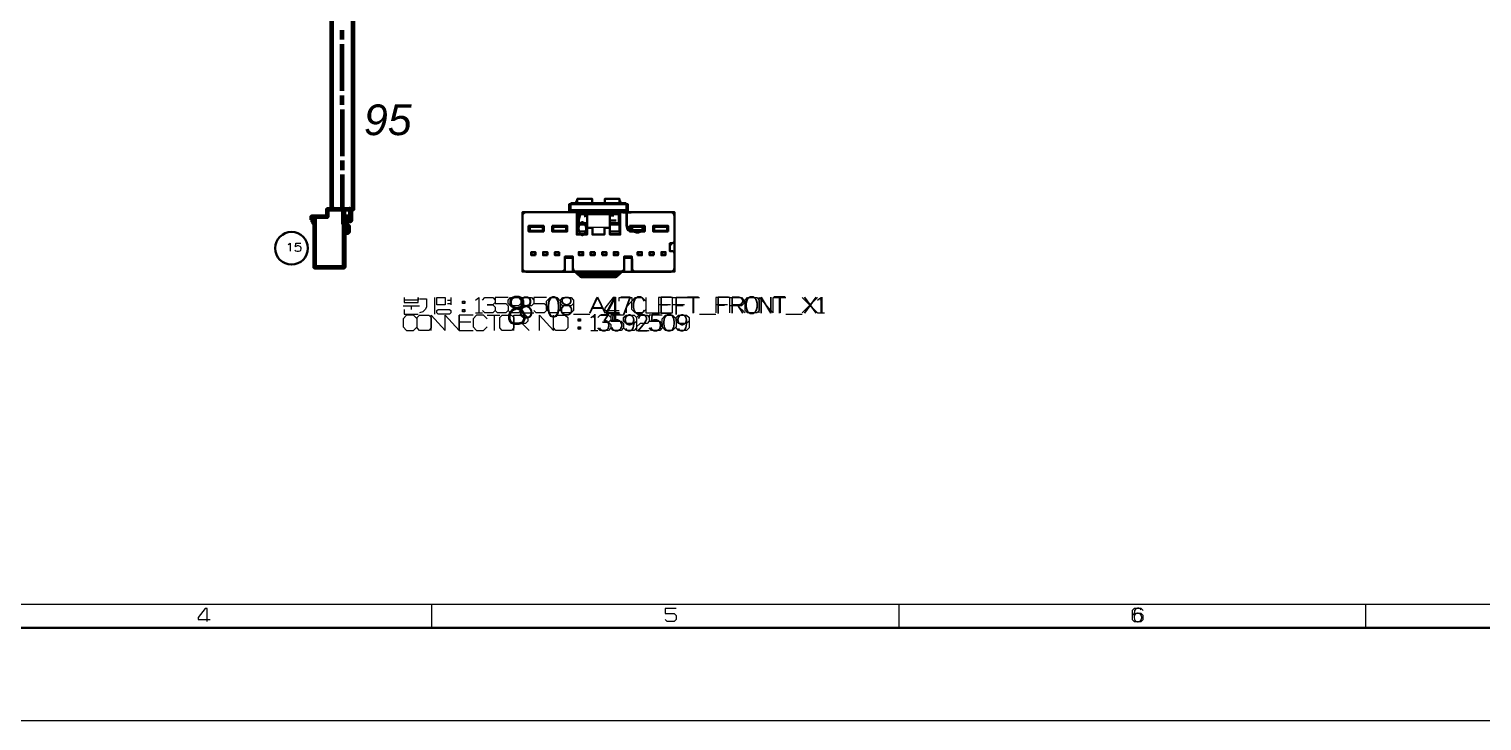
# Model space of a CAD drawing. Extents: x 0 to 174, y 0 to 33.
# Drawn here: x 13.14 to 25.39, y 0 to 5.84 of the extents above; entities that cross this region are included whole.
import ezdxf
from ezdxf.enums import TextEntityAlignment as Align

# ---------------------------------------------------------------- set-up
doc = ezdxf.new("R2010")
doc.units = 0
doc.layers.add('PDF2_문자', color=7, linetype='Continuous')
doc.layers.add('PDF2_형상', color=157, linetype='Continuous', true_color=0x405f80)
doc.layers.add('YOLO_TEXT', color=3, linetype='Continuous', true_color=0x008230)
doc.styles.add('OCR_LATIN', font='txt.shx')
doc.styles.add('PDF LucidaHandwriting Italic', font='ariali.ttf')

msp = doc.modelspace()

# ---------------------------------------------------------------- linework, layer by layer
at = {"layer": 'PDF2_형상', "color": 7, "lineweight": 13}
for points in [[(0, 0), (0, 33.11), (173.622, 33.11), (173.622, 0)], [(0.984, 0.984), (0.984, 32.126), (172.638, 32.126), (172.638, 0.984)], [(16.579, 3.572), (16.648, 3.572), (16.648, 3.512), (16.579, 3.512)], [(17.534, 3.572), (17.593, 3.572), (17.622, 3.542), (17.622, 3.473), (17.593, 3.444), (17.534, 3.444), (17.504, 3.473), (17.504, 3.542)], [(18.252, 3.572), (18.311, 3.572), (18.341, 3.542), (18.341, 3.473), (18.311, 3.444), (18.252, 3.444), (18.223, 3.473), (18.223, 3.542)], [(19.197, 3.572), (19.276, 3.572), (19.296, 3.552), (19.296, 3.463), (19.276, 3.444), (19.197, 3.444), (19.178, 3.463), (19.178, 3.552)], [(16.589, 3.473), (16.687, 3.473), (16.697, 3.463), (16.697, 3.444), (16.687, 3.434), (16.589, 3.434), (16.579, 3.444), (16.579, 3.463)], [(16.796, 3.542), (16.815, 3.542), (16.815, 3.522), (16.796, 3.522)], [(16.796, 3.473), (16.815, 3.473), (16.815, 3.453), (16.796, 3.453)], [(16.432, 3.424), (16.51, 3.424), (16.53, 3.404), (16.53, 3.316), (16.51, 3.296), (16.432, 3.296), (16.412, 3.316), (16.412, 3.404)], [(17.13, 3.424), (17.209, 3.424), (17.229, 3.404), (17.229, 3.316), (17.209, 3.296), (17.13, 3.296), (17.111, 3.316), (17.111, 3.404)], [(17.583, 3.424), (17.662, 3.424), (17.682, 3.404), (17.682, 3.316), (17.662, 3.296), (17.583, 3.296), (17.563, 3.316), (17.563, 3.404)], [(17.77, 3.394), (17.79, 3.394), (17.79, 3.375), (17.77, 3.375)], [(17.77, 3.326), (17.79, 3.326), (17.79, 3.306), (17.77, 3.306)], [(18.508, 3.424), (18.567, 3.424), (18.597, 3.394), (18.597, 3.326), (18.567, 3.296), (18.508, 3.296), (18.479, 3.326), (18.479, 3.394)]]:
    msp.add_lwpolyline(points, close=True, dxfattribs=at)
at = {"layer": 'PDF2_형상', "color": 7, "lineweight": 35}
for points in [[(0.787, 0.787), (0.787, 32.323), (172.835, 32.323), (172.835, 0.787)], [(17.481, 4.131), (17.353, 4.131), (17.353, 4.178), (17.481, 4.178)], [(17.363, 4.169), (17.473, 4.169), (17.473, 4.137), (17.363, 4.137)], [(17.551, 4.178), (17.679, 4.178), (17.679, 4.131), (17.551, 4.131)], [(17.56, 4.169), (17.67, 4.169), (17.67, 4.137), (17.56, 4.137)], [(18.204, 4.178), (18.332, 4.178), (18.332, 4.131), (18.204, 4.131)], [(18.213, 4.169), (18.324, 4.169), (18.324, 4.137), (18.213, 4.137)], [(18.53, 4.131), (18.402, 4.131), (18.402, 4.178), (18.53, 4.178)], [(18.41, 4.169), (18.52, 4.169), (18.52, 4.137), (18.41, 4.137)], [(17.41, 3.93), (17.375, 3.93), (17.375, 3.957), (17.41, 3.957)], [(17.376, 3.957), (17.407, 3.957), (17.407, 3.932), (17.376, 3.932)], [(17.511, 3.93), (17.475, 3.93), (17.475, 3.957), (17.511, 3.957)], [(17.508, 3.932), (17.476, 3.932), (17.476, 3.957), (17.508, 3.957)], [(17.611, 3.957), (17.611, 3.93), (17.575, 3.93), (17.575, 3.957)], [(17.607, 3.932), (17.576, 3.932), (17.576, 3.957), (17.607, 3.957)], [(17.808, 3.932), (17.776, 3.932), (17.776, 3.957), (17.808, 3.957)], [(17.777, 3.93), (17.777, 3.957), (17.813, 3.957), (17.813, 3.93)], [(17.911, 3.957), (17.911, 3.93), (17.875, 3.93), (17.875, 3.957)], [(17.907, 3.932), (17.876, 3.932), (17.876, 3.957), (17.907, 3.957)], [(17.973, 3.93), (17.973, 3.957), (18.008, 3.957), (18.008, 3.93)], [(18.008, 3.932), (17.976, 3.932), (17.976, 3.957), (18.008, 3.957)], [(18.106, 3.957), (18.106, 3.93), (18.07, 3.93), (18.07, 3.957)], [(18.107, 3.932), (18.076, 3.932), (18.076, 3.957), (18.107, 3.957)], [(18.272, 3.93), (18.272, 3.957), (18.308, 3.957), (18.308, 3.93)], [(18.308, 3.932), (18.276, 3.932), (18.276, 3.957), (18.308, 3.957)], [(18.408, 3.93), (18.373, 3.93), (18.373, 3.957), (18.408, 3.957)], [(18.407, 3.932), (18.376, 3.932), (18.376, 3.957), (18.407, 3.957)], [(18.508, 3.93), (18.473, 3.93), (18.473, 3.957), (18.508, 3.957)], [(18.476, 3.957), (18.476, 3.932), (18.508, 3.932), (18.508, 3.957)]]:
    msp.add_lwpolyline(points, close=True, dxfattribs=at)
at = {"layer": 'PDF2_형상', "lineweight": 70}
for points in [[(15.692, 5.976), (15.692, 4.32), (15.725, 4.32), (15.748, 4.32), (15.816, 4.32), (15.839, 4.32), (15.872, 4.32), (15.872, 5.976)], [(15.797, 4.135), (15.797, 3.828), (15.797, 4.135), (15.797, 3.828), (15.797, 3.828), (15.797, 3.828), (15.797, 4.316), (15.653, 4.316), (15.653, 4.254), (15.546, 4.254), (15.546, 3.828), (15.797, 3.828), (15.797, 3.828), (15.797, 4.135), (15.797, 4.227), (15.797, 4.315)], [(15.656, 4.315), (15.66, 4.315)], [(15.725, 4.32), (15.717, 4.316)], [(15.781, 4.315), (15.792, 4.315)], [(15.807, 4.22), (15.853, 4.22), (15.853, 4.22), (15.853, 4.316), (15.853, 4.316), (15.797, 4.316), (15.797, 4.316)], [(15.797, 4.248), (15.797, 4.315)], [(15.839, 4.32), (15.839, 4.32)], [(15.847, 4.316), (15.845, 4.318), (15.844, 4.319), (15.842, 4.32), (15.839, 4.32)], [(15.853, 4.316), (15.853, 4.316)], [(15.853, 4.22), (15.853, 4.316)], [(15.853, 4.316), (15.853, 4.316)], [(15.546, 4.254), (15.523, 4.254), (15.526, 4.248)], [(15.53, 4.232), (15.53, 4.217), (15.531, 4.217), (15.531, 4.217), (15.532, 4.217), (15.533, 4.217), (15.536, 4.217), (15.544, 4.217), (15.544, 4.248)], [(15.53, 4.248), (15.531, 4.248)], [(15.534, 4.248), (15.536, 4.248), (15.544, 4.248), (15.546, 4.248)], [(15.538, 4.217), (15.538, 4.201), (15.544, 4.201), (15.544, 4.217)], [(15.546, 4.201), (15.544, 4.201)], [(15.546, 4.248), (15.546, 4.248), (15.546, 3.828), (15.546, 3.828)], [(15.797, 4.248), (15.797, 4.23), (15.797, 4.137)], [(15.797, 4.23), (15.797, 4.23)], [(15.797, 3.828), (15.797, 4.135), (15.832, 4.135), (15.832, 4.169), (15.831, 4.171), (15.83, 4.173), (15.828, 4.175), (15.826, 4.175), (15.822, 4.175), (15.819, 4.176), (15.817, 4.177), (15.816, 4.179), (15.816, 4.181), (15.816, 4.193), (15.815, 4.199), (15.814, 4.204), (15.812, 4.21), (15.81, 4.215), (15.806, 4.219), (15.802, 4.223), (15.797, 4.227)], [(15.835, 4.179), (15.835, 4.162), (15.834, 4.162), (15.834, 4.179), (15.834, 4.137), (15.805, 4.137), (15.805, 4.128), (15.805, 4.126), (15.805, 4.125), (15.835, 4.125)], [(15.813, 4.22), (15.813, 4.215), (15.812, 4.215), (15.812, 4.22), (15.812, 4.213), (15.815, 4.204), (15.817, 4.194), (15.815, 4.204), (15.812, 4.213)], [(15.812, 4.215), (15.812, 4.213)], [(15.821, 4.215), (15.813, 4.215)], [(15.816, 4.179), (15.816, 4.194), (15.816, 4.179), (15.834, 4.179), (15.835, 4.179), (15.835, 4.137), (15.835, 4.128), (15.835, 4.126), (15.835, 4.125), (15.835, 4.125), (15.835, 4.125), (15.835, 4.126), (15.835, 4.128), (15.834, 4.137)], [(15.821, 4.22), (15.821, 4.215), (15.823, 4.215), (15.823, 4.22), (15.823, 4.215)], [(15.837, 4.249), (15.836, 4.249), (15.836, 4.249), (15.831, 4.257), (15.831, 4.234), (15.831, 4.227), (15.831, 4.224)], [(15.834, 4.179), (15.834, 4.179)], [(15.835, 4.179), (15.835, 4.179)], [(15.839, 4.257), (15.846, 4.251), (15.848, 4.249), (15.849, 4.249)], [(15.853, 4.22), (15.853, 4.22)], [(15.853, 4.22), (15.853, 4.22)], [(15.806, 4.135), (15.806, 4.125), (15.806, 4.123), (15.806, 4.122), (15.832, 4.122)], [(15.832, 4.135), (15.832, 4.135)], [(15.832, 4.135), (15.832, 4.123), (15.832, 4.122), (15.832, 4.122), (15.832, 4.122), (15.832, 4.122), (15.832, 4.123), (15.832, 4.124), (15.832, 4.125)], [(15.834, 4.162), (15.835, 4.15), (15.835, 4.147), (15.835, 4.146), (15.835, 4.146), (15.835, 4.145), (15.835, 4.146), (15.835, 4.147), (15.835, 4.15), (15.835, 4.162), (15.835, 4.162)], [(15.797, 3.828), (15.797, 3.828)], [(15.797, 3.828), (15.797, 3.828)]]:
    msp.add_lwpolyline(points, dxfattribs=at)
at = {"layer": 'PDF2_형상', "color": 3, "lineweight": 70}
for points in [[(15.782, 5.751), (15.782, 5.83)], [(15.782, 5.318), (15.782, 5.712)], [(15.782, 5.2), (15.782, 5.279)], [(15.782, 5.161), (15.782, 4.767)], [(15.782, 4.728), (15.782, 4.649)], [(15.782, 4.61), (15.782, 4.32)]]:
    msp.add_lwpolyline(points, dxfattribs=at)
at = {"layer": 'PDF2_형상', "color": 18, "lineweight": 35, "true_color": 0x260000}
for points in [[(15.782, 5.751), (15.782, 5.83)], [(15.782, 5.318), (15.782, 5.712)], [(15.782, 5.2), (15.782, 5.279)], [(15.782, 5.161), (15.782, 4.767)], [(15.782, 4.728), (15.782, 4.649)], [(15.782, 4.61), (15.782, 4.192)]]:
    msp.add_lwpolyline(points, dxfattribs=at)
at = {"layer": 'PDF2_형상', "lineweight": 35}
for points in [[(15.725, 4.32), (15.725, 4.32), (15.725, 4.32), (15.725, 4.319), (15.725, 4.316), (15.725, 4.316)], [(15.797, 4.264), (15.839, 4.264), (15.839, 4.31), (15.797, 4.31)], [(15.847, 4.316), (15.846, 4.318), (15.844, 4.319), (15.842, 4.32), (15.839, 4.32), (15.839, 4.32), (15.839, 4.319), (15.839, 4.317), (15.839, 4.31), (15.839, 4.31)], [(15.847, 4.316), (15.845, 4.318), (15.844, 4.319), (15.842, 4.32), (15.839, 4.32)], [(15.528, 4.248), (15.528, 4.232)], [(15.536, 4.217), (15.536, 4.248)], [(15.797, 3.828), (15.797, 4.248)], [(15.816, 4.194), (15.816, 4.194)], [(15.817, 4.194), (15.817, 4.194)], [(15.831, 4.257), (15.839, 4.257), (15.839, 4.264)], [(15.797, 3.828), (15.797, 4.135)]]:
    msp.add_lwpolyline(points, dxfattribs=at)
at = {"layer": 'PDF2_형상', "lineweight": 70}
for points in [[(15.839, 4.32), (15.842, 4.32), (15.844, 4.319), (15.846, 4.318), (15.847, 4.316)], [(15.853, 4.316), (15.853, 4.22)], [(15.522, 4.232), (15.523, 4.232), (15.523, 4.232), (15.524, 4.232), (15.525, 4.232), (15.528, 4.232), (15.536, 4.232), (15.536, 4.248), (15.534, 4.248), (15.528, 4.248), (15.525, 4.248), (15.524, 4.248), (15.523, 4.248), (15.523, 4.248), (15.523, 4.248), (15.522, 4.248)], [(15.797, 4.23), (15.803, 4.225), (15.807, 4.221), (15.81, 4.216), (15.813, 4.211), (15.815, 4.205), (15.816, 4.199), (15.816, 4.194), (15.816, 4.199), (15.815, 4.205), (15.813, 4.211), (15.81, 4.216), (15.807, 4.221), (15.803, 4.225)], [(15.817, 4.179), (15.817, 4.194)]]:
    msp.add_lwpolyline(points, close=True, dxfattribs=at)
at = {"layer": 'PDF2_형상', "color": 7, "lineweight": 35}
for points in [[(17.845, 4.277), (17.845, 4.165), (17.845, 4.108), (17.76, 4.108), (17.76, 4.293), (17.3, 4.293), (17.3, 3.792), (17.659, 3.792), (17.659, 3.918), (17.726, 3.918), (17.726, 3.792), (18.157, 3.792), (18.157, 3.918), (18.224, 3.918), (18.224, 3.792), (18.583, 3.792), (18.583, 4.293), (18.124, 4.293), (18.124, 4.108), (18.038, 4.108), (18.038, 4.165), (18.038, 4.277), (18.112, 4.277), (18.112, 4.204), (18.038, 4.202)], [(17.846, 4.157), (17.846, 4.104), (17.759, 4.104), (17.759, 4.281), (17.755, 4.29), (17.747, 4.293), (17.332, 4.293), (17.322, 4.292), (17.314, 4.287), (17.307, 4.28), (17.302, 4.272), (17.3, 4.262), (17.3, 4.262), (17.3, 3.823), (17.302, 3.813), (17.306, 3.804), (17.313, 3.797), (17.322, 3.793), (17.331, 3.791), (17.332, 3.791), (17.627, 3.791), (17.636, 3.793), (17.645, 3.797), (17.652, 3.804), (17.657, 3.812), (17.658, 3.822), (17.658, 3.823), (17.658, 3.899), (17.66, 3.905), (17.668, 3.909), (17.715, 3.909), (17.721, 3.907), (17.725, 3.899), (17.725, 3.823), (17.727, 3.813), (17.731, 3.804), (17.738, 3.797), (17.746, 3.793), (17.756, 3.791), (17.757, 3.791), (18.127, 3.791), (18.136, 3.793), (18.145, 3.797), (18.152, 3.804), (18.157, 3.812), (18.158, 3.822), (18.158, 3.823), (18.158, 3.899), (18.16, 3.905), (18.168, 3.909), (18.215, 3.909), (18.221, 3.907), (18.225, 3.899), (18.225, 3.823), (18.227, 3.813), (18.231, 3.804), (18.238, 3.797), (18.246, 3.793), (18.256, 3.791), (18.257, 3.791), (18.551, 3.791), (18.561, 3.793), (18.57, 3.797), (18.577, 3.804), (18.581, 3.812), (18.583, 3.822), (18.583, 3.823), (18.583, 3.945), (18.581, 3.954), (18.574, 3.961), (18.565, 3.964), (18.563, 3.964), (18.544, 3.964), (18.544, 4.031), (18.563, 4.031), (18.572, 4.034), (18.58, 4.04), (18.583, 4.049), (18.583, 4.051), (18.583, 4.262), (18.581, 4.271), (18.577, 4.28), (18.57, 4.287), (18.562, 4.291), (18.552, 4.293), (18.551, 4.293), (18.137, 4.293), (18.128, 4.29), (18.125, 4.281), (18.125, 4.104), (18.038, 4.104), (18.038, 4.157)], [(18.188, 4.293), (18.188, 4.362), (18.178, 4.362), (18.178, 4.311), (17.705, 4.311), (17.705, 4.362), (17.696, 4.362), (17.696, 4.293)], [(17.705, 4.362), (18.178, 4.362)], [(17.71, 4.362), (17.71, 4.368), (17.942, 4.368), (18.173, 4.368), (18.173, 4.362)], [(18.173, 4.309), (17.942, 4.309), (17.71, 4.309)], [(17.745, 4.309), (17.745, 4.293)], [(17.763, 4.394), (17.757, 4.387), (17.755, 4.378), (17.755, 4.378), (17.755, 4.368)], [(17.756, 4.378), (17.757, 4.382), (17.763, 4.39)], [(17.76, 4.293), (17.76, 4.309)], [(17.762, 4.368), (17.763, 4.369)], [(17.889, 4.368), (17.889, 4.405), (17.763, 4.405), (17.763, 4.368)], [(17.763, 4.309), (17.763, 4.13), (17.845, 4.13)], [(17.845, 4.189), (17.793, 4.189), (17.765, 4.189), (17.765, 4.289), (17.891, 4.289), (17.992, 4.289), (18.118, 4.289), (18.118, 4.189), (18.09, 4.189), (18.09, 4.203)], [(17.812, 4.301), (17.771, 4.301), (17.771, 4.295), (17.771, 4.289)], [(17.812, 4.289), (17.812, 4.304), (17.812, 4.309)], [(17.812, 4.277), (17.812, 4.288), (17.891, 4.288)], [(17.846, 4.277), (17.846, 4.285), (17.812, 4.288)], [(17.891, 4.309), (17.891, 4.304), (17.891, 4.289), (17.891, 4.288), (17.891, 4.277)], [(17.891, 4.297), (17.992, 4.297)], [(17.992, 4.277), (17.992, 4.288), (17.992, 4.289), (17.992, 4.304), (17.992, 4.309)], [(18.072, 4.277), (18.072, 4.288), (17.992, 4.288)], [(18.12, 4.368), (18.12, 4.405), (17.994, 4.405), (17.994, 4.368)], [(18.038, 4.13), (18.12, 4.13), (18.12, 4.309)], [(18.038, 4.277), (18.038, 4.285), (18.072, 4.288)], [(18.072, 4.289), (18.072, 4.304), (18.072, 4.309)], [(18.112, 4.289), (18.112, 4.295), (18.112, 4.301), (18.072, 4.301)], [(18.129, 4.378), (18.126, 4.387), (18.12, 4.394), (18.12, 4.394)], [(18.128, 4.378), (18.126, 4.382), (18.12, 4.39)], [(18.122, 4.368), (18.12, 4.369)], [(18.124, 4.309), (18.124, 4.293)], [(18.129, 4.368), (18.129, 4.378)], [(18.138, 4.293), (18.138, 4.309)], [(17.763, 4.214), (17.759, 4.209)], [(17.759, 4.179), (17.763, 4.179), (17.763, 4.175), (17.759, 4.176)], [(17.845, 4.202), (17.771, 4.204), (17.771, 4.277), (17.845, 4.277), (18.038, 4.277)], [(17.793, 4.189), (17.793, 4.203)], [(18.038, 4.265), (18.072, 4.265)], [(18.09, 4.222), (18.038, 4.222)], [(18.038, 4.189), (18.09, 4.189)], [(18.124, 4.209), (18.12, 4.215)], [(17.759, 4.136), (17.761, 4.134), (17.763, 4.137)], [(17.76, 4.11), (17.769, 4.11), (17.769, 4.108)], [(17.761, 4.134), (17.763, 4.132)], [(17.77, 4.13), (17.774, 4.129), (17.845, 4.129)], [(17.992, 4.157), (17.992, 4.104), (17.891, 4.104), (17.891, 4.157)], [(18.038, 4.129), (18.109, 4.129), (18.114, 4.13)], [(18.124, 4.11), (18.114, 4.11), (18.114, 4.108)], [(18.12, 4.138), (18.123, 4.134)], [(18.12, 4.132), (18.122, 4.134)], [(18.124, 4.136), (18.122, 4.134)], [(18.583, 3.945), (18.583, 4.051)], [(17.627, 3.791), (17.757, 3.791)], [(17.749, 3.787), (17.741, 3.791), (17.74, 3.791)], [(17.749, 3.787), (17.757, 3.781), (17.766, 3.777), (17.775, 3.775), (17.777, 3.775)], [(17.749, 3.787), (17.765, 3.771), (17.781, 3.755), (17.791, 3.748), (17.803, 3.744), (17.808, 3.744), (18.075, 3.744), (18.085, 3.745), (18.094, 3.749), (18.102, 3.754), (18.103, 3.755), (18.119, 3.771), (18.115, 3.768)], [(17.765, 3.771), (17.775, 3.764), (17.787, 3.76), (17.793, 3.76), (18.091, 3.76), (18.1, 3.761), (18.11, 3.764), (18.117, 3.77), (18.119, 3.771), (18.135, 3.787)], [(17.777, 3.775), (18.107, 3.775), (18.116, 3.777), (18.125, 3.78), (18.133, 3.786), (18.135, 3.787), (18.135, 3.788), (18.143, 3.791)], [(17.782, 3.761), (17.792, 3.76), (17.793, 3.76)], [(17.794, 3.747), (17.796, 3.745), (17.801, 3.745)], [(18.083, 3.745), (18.087, 3.745), (18.089, 3.746)], [(18.091, 3.76), (18.1, 3.761), (18.104, 3.762)], [(18.127, 3.791), (18.257, 3.791)]]:
    msp.add_lwpolyline(points, dxfattribs=at)
at = {"layer": 'PDF2_형상', "color": 7, "lineweight": 13}
for points in [[(17.756, 4.368), (17.756, 4.378), (17.755, 4.378)], [(17.812, 4.304), (17.891, 4.304)], [(17.992, 4.304), (18.072, 4.304)], [(18.128, 4.368), (18.128, 4.378), (18.129, 4.378)], [(17.763, 4.197), (17.763, 4.188), (17.763, 4.179), (17.763, 4.179)], [(17.763, 4.173), (17.763, 4.175)], [(18.038, 4.165), (17.845, 4.165)], [(18.12, 4.179), (18.121, 4.188), (18.12, 4.198), (18.12, 4.199)], [(18.12, 4.17), (18.12, 4.175), (18.12, 4.179), (18.12, 4.179)], [(18.12, 4.179), (18.124, 4.179)], [(18.12, 4.175), (18.124, 4.176)], [(17.846, 4.157), (17.891, 4.157)], [(17.992, 4.157), (18.038, 4.157)], [(16.303, 3.572), (16.303, 3.532), (16.422, 3.532), (16.422, 3.572), (16.422, 3.552), (16.303, 3.552)], [(16.432, 3.562), (16.491, 3.562), (16.491, 3.522), (16.491, 3.493), (16.481, 3.473), (16.461, 3.453), (16.432, 3.444)], [(16.559, 3.572), (16.559, 3.434)], [(16.697, 3.572), (16.697, 3.512)], [(16.904, 3.552), (16.933, 3.572), (16.933, 3.444)], [(16.963, 3.552), (16.983, 3.572), (17.052, 3.572), (17.071, 3.552), (17.071, 3.532), (17.052, 3.512), (17.002, 3.512), (17.052, 3.512), (17.071, 3.493), (17.071, 3.463), (17.052, 3.444), (16.983, 3.444), (16.963, 3.463)], [(17.179, 3.572), (17.071, 3.572), (17.071, 3.522), (17.16, 3.522), (17.179, 3.503), (17.179, 3.463), (17.16, 3.444), (17.091, 3.444), (17.071, 3.463)], [(17.288, 3.522), (17.268, 3.503), (17.199, 3.503), (17.179, 3.522), (17.179, 3.552), (17.199, 3.572), (17.268, 3.572), (17.288, 3.552), (17.288, 3.463), (17.268, 3.444), (17.199, 3.444), (17.179, 3.463)], [(17.288, 3.552), (17.308, 3.572), (17.376, 3.572), (17.396, 3.552), (17.396, 3.522), (17.376, 3.503), (17.317, 3.503), (17.288, 3.473), (17.288, 3.444), (17.396, 3.444)], [(17.504, 3.572), (17.396, 3.572), (17.396, 3.522), (17.485, 3.522), (17.504, 3.503), (17.504, 3.463), (17.485, 3.444), (17.416, 3.444), (17.396, 3.463)], [(17.731, 3.522), (17.711, 3.503), (17.642, 3.503), (17.622, 3.522), (17.622, 3.552), (17.642, 3.572), (17.711, 3.572), (17.731, 3.552), (17.731, 3.463), (17.711, 3.444), (17.642, 3.444), (17.622, 3.463)], [(17.868, 3.444), (17.928, 3.572), (17.937, 3.572), (17.996, 3.444)], [(18.085, 3.444), (18.085, 3.572), (18.065, 3.572), (17.996, 3.483), (17.996, 3.463), (18.115, 3.463)], [(18.115, 3.542), (18.115, 3.572), (18.223, 3.572), (18.223, 3.542), (18.174, 3.493), (18.174, 3.444)], [(18.341, 3.572), (18.341, 3.444), (18.449, 3.444)], [(18.567, 3.572), (18.449, 3.572), (18.449, 3.444), (18.567, 3.444), (18.567, 3.572), (18.685, 3.572), (18.794, 3.572)], [(18.744, 3.572), (18.744, 3.444)], [(19.05, 3.572), (18.932, 3.572), (18.932, 3.444)], [(19.05, 3.444), (19.05, 3.572), (19.148, 3.572), (19.168, 3.552), (19.168, 3.522), (19.148, 3.503), (19.05, 3.503)], [(19.296, 3.444), (19.296, 3.572), (19.414, 3.444), (19.414, 3.572), (19.522, 3.572)], [(19.473, 3.572), (19.473, 3.444)], [(19.66, 3.572), (19.788, 3.444), (19.847, 3.444)], [(19.788, 3.572), (19.66, 3.444)], [(19.788, 3.552), (19.817, 3.572), (19.817, 3.444)], [(16.294, 3.503), (16.432, 3.503)], [(16.303, 3.473), (16.303, 3.434), (16.422, 3.434)], [(16.363, 3.503), (16.363, 3.473)], [(16.668, 3.552), (16.697, 3.552)], [(16.668, 3.522), (16.697, 3.522)], [(16.806, 3.542), (16.806, 3.522)], [(16.806, 3.473), (16.806, 3.453)], [(16.904, 3.444), (16.963, 3.444)], [(17.731, 3.434), (17.868, 3.434)], [(17.888, 3.483), (17.977, 3.483)], [(18.548, 3.512), (18.449, 3.512)], [(18.666, 3.512), (18.567, 3.512)], [(18.794, 3.434), (18.932, 3.434)], [(19.03, 3.512), (18.932, 3.512)], [(19.118, 3.503), (19.178, 3.444)], [(19.522, 3.434), (19.66, 3.434)], [(16.412, 3.394), (16.382, 3.424), (16.323, 3.424), (16.294, 3.394), (16.294, 3.326), (16.323, 3.296), (16.382, 3.296), (16.412, 3.326)], [(16.53, 3.296), (16.53, 3.424), (16.648, 3.296), (16.648, 3.424)], [(16.648, 3.296), (16.648, 3.424), (16.766, 3.296), (16.766, 3.424)], [(16.884, 3.424), (16.766, 3.424), (16.766, 3.296), (16.884, 3.296)], [(16.865, 3.365), (16.766, 3.365)], [(17.002, 3.394), (16.973, 3.424), (16.914, 3.424), (16.884, 3.394), (16.884, 3.326), (16.914, 3.296), (16.973, 3.296), (17.002, 3.326)], [(17.002, 3.424), (17.111, 3.424)], [(17.061, 3.424), (17.061, 3.296)], [(17.229, 3.296), (17.229, 3.424), (17.327, 3.424), (17.347, 3.404), (17.347, 3.375), (17.327, 3.355), (17.229, 3.355)], [(17.298, 3.355), (17.357, 3.296)], [(17.445, 3.296), (17.445, 3.424), (17.563, 3.296), (17.563, 3.424)], [(17.78, 3.394), (17.78, 3.375)], [(17.78, 3.326), (17.78, 3.306)], [(17.878, 3.404), (17.908, 3.424), (17.908, 3.296)], [(17.937, 3.404), (17.957, 3.424), (18.026, 3.424), (18.046, 3.404), (18.046, 3.385), (18.026, 3.365), (17.977, 3.365), (18.026, 3.365), (18.046, 3.345), (18.046, 3.316), (18.026, 3.296), (17.957, 3.296), (17.937, 3.316)], [(18.154, 3.424), (18.046, 3.424), (18.046, 3.375), (18.134, 3.375), (18.154, 3.355), (18.154, 3.316), (18.134, 3.296), (18.065, 3.296), (18.046, 3.316)], [(18.262, 3.375), (18.242, 3.355), (18.174, 3.355), (18.154, 3.375), (18.154, 3.404), (18.174, 3.424), (18.242, 3.424), (18.262, 3.404), (18.262, 3.316), (18.242, 3.296), (18.174, 3.296), (18.154, 3.316)], [(18.262, 3.404), (18.282, 3.424), (18.351, 3.424), (18.37, 3.404), (18.37, 3.375), (18.351, 3.355), (18.292, 3.355), (18.262, 3.326), (18.262, 3.296), (18.37, 3.296)], [(18.479, 3.424), (18.37, 3.424), (18.37, 3.375), (18.459, 3.375), (18.479, 3.355), (18.479, 3.316), (18.459, 3.296), (18.39, 3.296), (18.37, 3.316)], [(18.705, 3.375), (18.685, 3.355), (18.617, 3.355), (18.597, 3.375), (18.597, 3.404), (18.617, 3.424), (18.685, 3.424), (18.705, 3.404), (18.705, 3.316), (18.685, 3.296), (18.617, 3.296), (18.597, 3.316)], [(17.878, 3.296), (17.937, 3.296)], [(16.535, 0.984), (16.535, 0.787)], [(20.473, 0.984), (20.473, 0.787)], [(24.409, 0.984), (24.409, 0.787)], [(14.643, 0.839), (14.643, 0.949), (14.626, 0.949), (14.567, 0.873), (14.567, 0.856), (14.668, 0.856)], [(18.597, 0.949), (18.504, 0.949), (18.504, 0.907), (18.58, 0.907), (18.597, 0.89), (18.597, 0.856), (18.58, 0.839), (18.521, 0.839), (18.504, 0.856)], [(22.534, 0.932), (22.517, 0.949), (22.458, 0.949), (22.441, 0.932), (22.441, 0.856), (22.458, 0.839), (22.517, 0.839), (22.534, 0.856), (22.534, 0.89), (22.517, 0.907), (22.458, 0.907), (22.441, 0.89)]]:
    msp.add_lwpolyline(points, dxfattribs=at)
at = {"layer": 'PDF2_형상', "color": 18, "lineweight": 13, "true_color": 0x260000}
for points in [[(15.325, 4.019), (15.331, 4.023), (15.343, 4.032), (15.343, 3.963)], [(15.381, 3.975), (15.385, 3.969), (15.388, 3.966), (15.4, 3.963), (15.412, 3.963), (15.426, 3.966), (15.432, 3.973), (15.436, 3.983), (15.436, 3.989), (15.432, 3.999), (15.426, 4.005), (15.412, 4.008), (15.4, 4.008), (15.39, 4.005), (15.387, 4.002), (15.39, 4.032), (15.431, 4.032)]]:
    msp.add_lwpolyline(points, dxfattribs=at)
at = {"layer": 'PDF2_형상', "color": 18, "lineweight": 35, "true_color": 0x260000}
msp.add_circle((15.354, 3.989), 0.138, dxfattribs=at)

# ---------------------------------------------------------------- texts
at = {"layer": 'PDF2_문자', "insert": (15.964, 5.071), "char_height": 0.259, "attachment_point": 4, "style": 'PDF LucidaHandwriting Italic'}
msp.add_mtext('95', dxfattribs=at)
at = {"layer": 'YOLO_TEXT', "style": 'OCR_LATIN'}
for s, height, p, p2 in [('l', 0.621, (15.84, 4.596), (15.911, 4.596)), ('t', 0.233, (18.126, 4.137), (18.249, 4.137)), ('6', 0.178, (17.754, 4.1), (17.852, 4.1)), ('e', 0.0707, (18.198, 4.12), (18.335, 4.12)), ('.', 0.0283, (18.537, 4.019), (18.577, 4.019)), ('8', 0.226, (17.166, 3.35), (17.341, 3.35)), ('8', 0.169, (17.269, 3.403), (17.394, 3.403)), ('0', 0.163, (17.498, 3.412), (17.627, 3.412)), ('8', 0.145, (17.611, 3.428), (17.734, 3.428)), ('A', 0.136, (17.862, 3.441), (18.006, 3.441)), ('4', 0.201, (17.986, 3.375), (18.135, 3.375)), ('7', 0.151, (18.113, 3.425), (18.226, 3.425)), ('C', 0.145, (18.219, 3.433), (18.345, 3.433)), ('E', 0.134, (18.446, 3.441), (18.568, 3.441)), ('F', 0.143, (18.565, 3.43), (18.702, 3.43)), ('T', 0.134, (18.687, 3.442), (18.793, 3.442)), ('F', 0.137, (18.926, 3.438), (19.044, 3.438)), ('R', 0.135, (19.044, 3.441), (19.177, 3.441)), ('O', 0.139, (19.17, 3.439), (19.297, 3.439)), ('N', 0.135, (19.291, 3.442), (19.418, 3.442)), ('T', 0.136, (19.412, 3.442), (19.524, 3.442)), ('X', 0.137, (19.657, 3.44), (19.8, 3.44)), ('1', 0.135, (19.8, 3.44), (19.846, 3.44)), ('1', 0.143, (17.877, 3.29), (17.938, 3.29)), ('-', 0.0141, (19.523, 3.427), (19.66, 3.427)), ('.', 0.0969, (17.76, 3.302), (17.793, 3.302)), ('3', 0.135, (17.934, 3.293), (18.047, 3.293)), ('5', 0.137, (18.037, 3.293), (18.155, 3.293)), ('9', 0.134, (18.149, 3.292), (18.264, 3.292)), ('2', 0.134, (18.26, 3.293), (18.369, 3.293)), ('5', 0.137, (18.367, 3.293), (18.481, 3.293)), ('-', 0.0169, (18.385, 3.421), (18.48, 3.421)), ('0', 0.137, (18.473, 3.292), (18.6, 3.292)), ('9', 0.135, (18.594, 3.292), (18.708, 3.292)), ('6', 0.116, (22.437, 0.837), (22.538, 0.837))]:
    msp.add_text(s, height=height, dxfattribs=at).set_placement(p, p2, align=Align.FIT)

doc.saveas('drawing.dxf')
